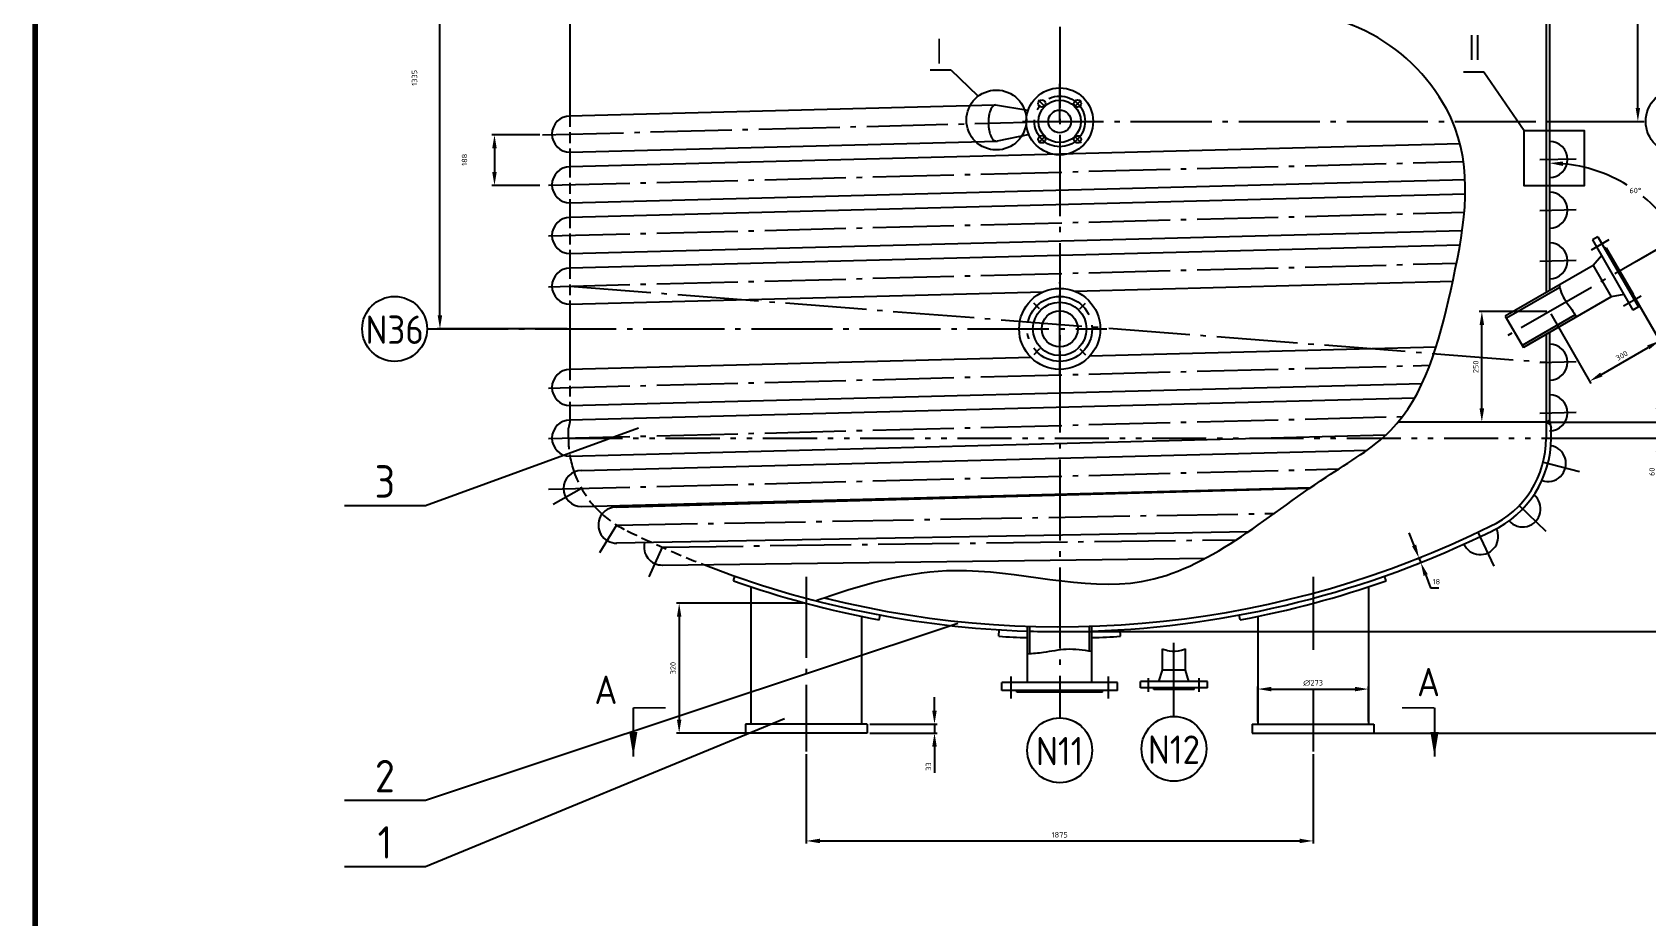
# Model space of a CAD drawing. Header units: millimetres. Extents: x 494 to 1457, y -714 to -33.
# Drawn here: x 494.2 to 793.1, y -373.7 to -210 of the extents above; entities that cross this region are included whole.
import ezdxf
from ezdxf.enums import TextEntityAlignment as Align

# ---------------------------------------------------------------- set-up
doc = ezdxf.new("R2010")
doc.units = ezdxf.units.MM
for name, pattern in [('CENTER', [20, 15, -2, 1, -2]), ('DIVIDE', [18, 10, -2, 1, -2, 1, -2]), ('HIDDEN', [0.375, 0.25, -0.125])]:
    doc.linetypes.add(name, pattern=pattern)
doc.layers.get('0').update_dxf_attribs({"color": 4, "linetype": 'CONTINUOUS'})
doc.layers.get('Defpoints').update_dxf_attribs({"linetype": 'CONTINUOUS'})
for name, color, linetype in [('1', 7, 'CONTINUOUS'), ('2', 5, 'CONTINUOUS'), ('3', 1, 'CENTER'), ('4', 6, 'DIVIDE'), ('5', 3, 'HIDDEN'), ('pbz', 7, 'CONTINUOUS'), ('pm_bz', 7, 'CONTINUOUS')]:
    doc.layers.add(name, color=color, linetype=linetype)
doc.styles.add('ACISOTS', font='isocp.shx', dxfattribs={"height": 1, "bigfont": 'gbcbig.shx'})
doc.styles.add('HZ5', font='txt.shx', dxfattribs={"width": 0.75})
doc.dimstyles.new('20', dxfattribs={"dimtxt": 3.5, "dimasz": 2.5, "dimexe": 0.5, "dimexo": 0.5, "dimtad": 1, "dimdec": 0, "dimlfac": 20, "dimzin": 0, "dimdsep": 46, "dimtxsty": 'HZ5', "dimcen": 0, "dimadec": 0, "dimazin": 0, "dimtfac": 0.857143, "dimtdec": 0, "dimtmove": 0, "dimatfit": 0, "dimfxl": 0, "dimtvp": 1.5, "dimtolj": 1, "dimtzin": 0, "dimarcsym": 0})
doc.dimstyles.new('副本10', dxfattribs={"dimtxt": 3.5, "dimasz": 2.5, "dimexe": 0.5, "dimexo": 0.5, "dimtad": 1, "dimtih": 1, "dimtoh": 1, "dimdec": 0, "dimlfac": 10, "dimzin": 0, "dimdsep": 46, "dimtxsty": 'HZ5', "dimcen": 0, "dimadec": 0, "dimazin": 0, "dimtfac": 0.857143, "dimtdec": 0, "dimtmove": 0, "dimatfit": 0, "dimfxl": 0, "dimtvp": 1.5, "dimtolj": 1, "dimtzin": 0, "dimarcsym": 0})
doc.dimstyles.new('副本20', dxfattribs={"dimtxt": 3.5, "dimasz": 2.5, "dimexe": 0.5, "dimexo": 0.5, "dimtad": 1, "dimtih": 1, "dimtoh": 1, "dimdec": 0, "dimlfac": 20, "dimzin": 0, "dimdsep": 46, "dimtxsty": 'HZ5', "dimcen": 0, "dimadec": 0, "dimazin": 0, "dimtfac": 0.857143, "dimtdec": 0, "dimtmove": 0, "dimatfit": 0, "dimfxl": 0, "dimtvp": 1.5, "dimtolj": 1, "dimtzin": 0, "dimarcsym": 0})

# ---------------------------------------------------------------- blocks, each defined once
blk = doc.blocks.new('*D157')
at = {"layer": '1', "color": 0, "lineweight": -2, "transparency": 16777216}
for p, q in [((636.9, -315.58), (613.38, -315.58)), ((613.88, -318.08), (613.88, -337.07)), ((636.9, -339.57), (613.38, -339.57))]:
    blk.add_line(p, q, dxfattribs=at)
at = {"layer": '1', "color": 0, "transparency": 16777216}
for points in [[(613.46, -318.08), (614.29, -318.08), (613.88, -315.58)], [(613.46, -337.07), (614.29, -337.07), (613.88, -339.57)]]:
    blk.add_solid(points, dxfattribs=at)
at = {"layer": 'Defpoints', "color": 0, "transparency": 16777216}
for p in [(637.4, -315.58), (613.88, -339.57), (637.4, -339.57)]:
    blk.add_point(p, dxfattribs=at)
at = {"layer": '1', "color": 0, "transparency": 16777216, "insert": (612.75, -327.57), "char_height": 1, "attachment_point": 5, "rotation": 90, "style": 'ACISOTS'}
blk.add_mtext('\\A1;320', dxfattribs=at)
blk = doc.blocks.new('*D162')
at = {"layer": '1', "color": 0, "lineweight": -2, "transparency": 16777216}
for p, q in [((774.77, -165.05), (812.77, -165.05)), ((812.27, -167.55), (812.27, -279.55)), ((775.37, -282.05), (812.77, -282.05))]:
    blk.add_line(p, q, dxfattribs=at)
at = {"layer": '1', "color": 0, "transparency": 16777216}
for points in [[(811.85, -167.55), (812.68, -167.55), (812.27, -165.05)], [(811.85, -279.55), (812.68, -279.55), (812.27, -282.05)]]:
    blk.add_solid(points, dxfattribs=at)
at = {"layer": 'Defpoints', "color": 0, "transparency": 16777216}
for p in [(774.27, -165.05), (774.87, -282.05), (812.27, -282.05)]:
    blk.add_point(p, dxfattribs=at)
at = {"layer": '1', "color": 0, "transparency": 16777216, "insert": (811.14, -223.55), "char_height": 1, "attachment_point": 5, "rotation": 90, "style": 'ACISOTS'}
blk.add_mtext('\\A1;2340', dxfattribs=at)
blk = doc.blocks.new('*D163')
at = {"layer": '1', "color": 0, "lineweight": -2, "transparency": 16777216}
for p, q in [((778.25, -282.05), (812.77, -282.05)), ((812.27, -318.32), (812.27, -284.55)), ((684.77, -320.82), (812.77, -320.82))]:
    blk.add_line(p, q, dxfattribs=at)
at = {"layer": '1', "color": 0, "transparency": 16777216}
for points in [[(811.85, -284.55), (812.68, -284.55), (812.27, -282.05)], [(811.85, -318.32), (812.68, -318.32), (812.27, -320.82)]]:
    blk.add_solid(points, dxfattribs=at)
at = {"layer": 'Defpoints', "color": 0, "transparency": 16777216}
for p in [(777.75, -282.05), (812.27, -282.05), (684.27, -320.82)]:
    blk.add_point(p, dxfattribs=at)
at = {"layer": '1', "color": 0, "transparency": 16777216, "insert": (811.09, -301.44), "char_height": 1, "attachment_point": 5, "rotation": 90, "style": 'ACISOTS'}
blk.add_mtext('\\A1;(776)', dxfattribs=at)
blk = doc.blocks.new('*D164')
at = {"layer": '1', "color": 0, "lineweight": -2, "transparency": 16777216}
for p, q in [((749.84, -304.88), (748.93, -302.55)), ((750, -307.49), (751.21, -307.02)), ((750.74, -307.21), (751.07, -308.04)), ((750.33, -308.33), (751.54, -307.86)), ((751.98, -310.37), (752.88, -312.7)), ((752.88, -312.7), (754.41, -312.7))]:
    blk.add_line(p, q, dxfattribs=at)
at = {"layer": '1', "color": 0, "transparency": 16777216}
for points in [[(750.23, -304.72), (749.45, -305.03), (750.74, -307.21)], [(752.37, -310.22), (751.59, -310.52), (751.07, -308.04)]]:
    blk.add_solid(points, dxfattribs=at)
at = {"layer": 'Defpoints', "color": 0, "transparency": 16777216}
for p in [(749.54, -307.67), (749.87, -308.51), (751.07, -308.04)]:
    blk.add_point(p, dxfattribs=at)
at = {"layer": '1', "color": 0, "transparency": 16777216, "insert": (753.96, -311.58), "char_height": 1, "attachment_point": 5, "style": 'ACISOTS'}
blk.add_mtext('\\A1;18', dxfattribs=at)
blk = doc.blocks.new('*D165')
at = {"layer": '1', "color": 0, "lineweight": -2, "transparency": 16777216}
for p, q in [((774.37, -261.63), (761.87, -261.63)), ((762.37, -279.55), (762.37, -264.13)), ((774.37, -282.05), (761.87, -282.05))]:
    blk.add_line(p, q, dxfattribs=at)
at = {"layer": '1', "color": 0, "transparency": 16777216}
for points in [[(761.95, -264.13), (762.79, -264.13), (762.37, -261.63)], [(761.95, -279.55), (762.79, -279.55), (762.37, -282.05)]]:
    blk.add_solid(points, dxfattribs=at)
at = {"layer": 'Defpoints', "color": 0, "transparency": 16777216}
for p in [(762.37, -261.63), (774.87, -261.63), (774.87, -282.05)]:
    blk.add_point(p, dxfattribs=at)
at = {"layer": '1', "color": 0, "transparency": 16777216, "insert": (761.24, -271.84), "char_height": 1, "attachment_point": 5, "rotation": 90, "style": 'ACISOTS'}
blk.add_mtext('\\A1;250', dxfattribs=at)
blk = doc.blocks.new('*D166')
at = {"layer": '1', "color": 0, "lineweight": -2, "transparency": 16777216}
for p, q in [((788.11, -254.56), (795.55, -267.44)), ((775.12, -262.06), (782.56, -274.94)), ((784.48, -273.26), (793.14, -268.26))]:
    blk.add_line(p, q, dxfattribs=at)
at = {"layer": '1', "color": 0, "transparency": 16777216}
for points in [[(792.93, -267.9), (793.35, -268.62), (795.3, -267.01)], [(784.27, -272.9), (784.69, -273.62), (782.31, -274.51)]]:
    blk.add_solid(points, dxfattribs=at)
at = {"layer": 'Defpoints', "color": 0, "transparency": 16777216}
for p in [(787.86, -254.13), (774.87, -261.63), (795.3, -267.01)]:
    blk.add_point(p, dxfattribs=at)
at = {"layer": '1', "color": 0, "transparency": 16777216, "insert": (788.25, -269.79), "char_height": 1, "attachment_point": 5, "rotation": 30, "style": 'ACISOTS'}
blk.add_mtext('\\A1;300', dxfattribs=at)
blk = doc.blocks.new('*D167')
at = {"layer": '1', "color": 0, "lineweight": -2, "transparency": 16777216}
for p, q in [((775.37, -165.05), (791.73, -165.05)), ((791.23, -223.95), (791.23, -167.55)), ((775.37, -226.45), (791.73, -226.45))]:
    blk.add_line(p, q, dxfattribs=at)
at = {"layer": '1', "color": 0, "transparency": 16777216}
for points in [[(790.82, -167.55), (791.65, -167.55), (791.23, -165.05)], [(790.82, -223.95), (791.65, -223.95), (791.23, -226.45)]]:
    blk.add_solid(points, dxfattribs=at)
at = {"layer": 'Defpoints', "color": 0, "transparency": 16777216}
for p in [(774.87, -165.05), (791.23, -165.05), (774.87, -226.45)]:
    blk.add_point(p, dxfattribs=at)
at = {"layer": '1', "color": 0, "transparency": 16777216, "insert": (790.11, -195.75), "char_height": 1, "attachment_point": 5, "rotation": 90, "style": 'ACISOTS'}
blk.add_mtext('\\A1;820', dxfattribs=at)
blk = doc.blocks.new('*D168')
at = {"layer": '1', "color": 0, "lineweight": -2, "transparency": 16777216}
for p, q in [((637.4, -343.51), (637.4, -360.03)), ((731.15, -343.51), (731.15, -360.03)), ((639.9, -359.53), (728.65, -359.53))]:
    blk.add_line(p, q, dxfattribs=at)
at = {"layer": '1', "color": 0, "transparency": 16777216}
for points in [[(639.9, -359.11), (639.9, -359.94), (637.4, -359.53)], [(728.65, -359.11), (728.65, -359.94), (731.15, -359.53)]]:
    blk.add_solid(points, dxfattribs=at)
at = {"layer": 'Defpoints', "color": 0, "transparency": 16777216}
for p in [(637.4, -343.01), (731.15, -343.01), (731.15, -359.53)]:
    blk.add_point(p, dxfattribs=at)
at = {"layer": '1', "color": 0, "transparency": 16777216, "insert": (684.27, -358.4), "char_height": 1, "attachment_point": 5, "style": 'ACISOTS'}
blk.add_mtext('\\A1;1875', dxfattribs=at)
blk = doc.blocks.new('*D170')
at = {"layer": '1', "color": 0, "lineweight": -2, "transparency": 16777216}
for p, q in [((684.77, -114.72), (839.51, -114.72)), ((839.01, -117.22), (839.01, -337.07)), ((742.9, -339.57), (839.51, -339.57))]:
    blk.add_line(p, q, dxfattribs=at)
at = {"layer": '1', "color": 0, "transparency": 16777216}
for points in [[(838.6, -117.22), (839.43, -117.22), (839.01, -114.72)], [(838.6, -337.07), (839.43, -337.07), (839.01, -339.57)]]:
    blk.add_solid(points, dxfattribs=at)
at = {"layer": 'Defpoints', "color": 0, "transparency": 16777216}
for p in [(684.27, -114.72), (742.4, -339.57), (839.01, -339.57)]:
    blk.add_point(p, dxfattribs=at)
at = {"layer": '1', "color": 0, "transparency": 16777216, "insert": (837.89, -227.15), "char_height": 1, "attachment_point": 5, "rotation": 90, "style": 'ACISOTS'}
blk.add_mtext('\\A1;~3000', dxfattribs=at)
blk = doc.blocks.new('*U67')
at = {"layer": '1', "color": 7}
for p, q in [((587.77, 709.81), (587.77, 703.81)), ((686.58, 709.81), (686.58, 703.81))]:
    blk.add_line(p, q, dxfattribs=at)
at = {"layer": '1', "color": 1, "const_width": 0.2}
for points in [[(587.77, 709.81), (591.77, 709.81)], [(686.58, 709.81), (682.58, 709.81)]]:
    blk.add_lwpolyline(points, dxfattribs=at)
at = {"layer": '1', "color": 7}
for points in [[(587.77, 703.81, 0, 1, 0), (587.77, 706.81, 1, 1, 0)], [(686.58, 703.81, 0, 1, 0), (686.58, 706.81, 1, 1, 0)]]:
    blk.add_lwpolyline(points, format="xyseb", dxfattribs=at)
blk = doc.blocks.new('xhbzcir')
at = {"color": 0, "const_width": 0.5}
blk.add_lwpolyline([(-0.25, 0, 1), (0.25, 0, 1)], format="xyb", close=True, dxfattribs=at)
blk = doc.blocks.new('*D171')
at = {"layer": '1', "color": 0, "lineweight": -2, "transparency": 16777216}
for p, q in [((794.95, -279.55), (794.95, -277.05)), ((774.87, -282.05), (796.45, -282.05)), ((794.95, -282.05), (794.95, -285.05)), ((775.17, -285.05), (796.45, -285.05)), ((794.95, -287.55), (794.95, -292.46))]:
    blk.add_line(p, q, dxfattribs=at)
at = {"layer": '1', "color": 0, "transparency": 16777216}
for points in [[(794.54, -279.55), (795.37, -279.55), (794.95, -282.05)], [(794.54, -287.55), (795.37, -287.55), (794.95, -285.05)]]:
    blk.add_solid(points, dxfattribs=at)
at = {"layer": 'Defpoints', "color": 0, "transparency": 16777216}
for p in [(774.87, -282.05), (775.17, -285.05), (794.95, -285.05)]:
    blk.add_point(p, dxfattribs=at)
at = {"layer": '1', "color": 0, "transparency": 16777216, "insert": (793.83, -291.25), "char_height": 1, "attachment_point": 5, "rotation": 90, "style": 'ACISOTS'}
blk.add_mtext('\\A1;60', dxfattribs=at)
blk = doc.blocks.new('*D173')
at = {"layer": '1', "color": 0, "lineweight": -2, "transparency": 16777216}
for p, q in [((661.11, -335.42), (661.11, -332.92)), ((649.15, -337.92), (661.61, -337.92)), ((649.15, -339.57), (661.61, -339.57)), ((661.11, -337.92), (661.11, -339.57)), ((661.11, -342.07), (661.11, -346.96))]:
    blk.add_line(p, q, dxfattribs=at)
at = {"layer": '1', "color": 0, "transparency": 16777216}
for points in [[(660.69, -335.42), (661.53, -335.42), (661.11, -337.92)], [(660.69, -342.07), (661.53, -342.07), (661.11, -339.57)]]:
    blk.add_solid(points, dxfattribs=at)
at = {"layer": 'Defpoints', "color": 0, "transparency": 16777216}
for p in [(648.65, -337.92), (648.65, -339.57), (661.11, -339.57)]:
    blk.add_point(p, dxfattribs=at)
at = {"layer": '1', "color": 0, "transparency": 16777216, "insert": (659.99, -345.77), "char_height": 1, "attachment_point": 5, "rotation": 90, "style": 'ACISOTS'}
blk.add_mtext('\\A1;33', dxfattribs=at)
blk = doc.blocks.new('*D174')
at = {"layer": '1', "color": 0, "lineweight": -2, "transparency": 16777216}
for p, q in [((720.91, -337.42), (720.91, -330.94)), ((723.41, -331.44), (738.89, -331.44)), ((741.39, -337.42), (741.39, -330.94))]:
    blk.add_line(p, q, dxfattribs=at)
at = {"layer": '1', "color": 0, "transparency": 16777216}
for points in [[(723.41, -331.03), (723.41, -331.86), (720.91, -331.44)], [(738.89, -331.03), (738.89, -331.86), (741.39, -331.44)]]:
    blk.add_solid(points, dxfattribs=at)
at = {"layer": 'Defpoints', "color": 0, "transparency": 16777216}
for p in [(741.39, -331.44), (720.91, -337.92), (741.39, -337.92)]:
    blk.add_point(p, dxfattribs=at)
at = {"layer": '1', "color": 0, "transparency": 16777216, "insert": (731.15, -330.32), "char_height": 1, "attachment_point": 5, "style": 'ACISOTS'}
blk.add_mtext('\\A1;\\A1;∅273', dxfattribs=at)
blk = doc.blocks.new('*D175')
at = {"layer": '1', "color": 0, "lineweight": -2, "transparency": 16777216}
for p, q in [((588.1, -228.93), (579.21, -228.93)), ((579.71, -231.43), (579.71, -235.8)), ((588.1, -238.3), (579.21, -238.3))]:
    blk.add_line(p, q, dxfattribs=at)
at = {"layer": '1', "color": 0, "transparency": 16777216}
for points in [[(579.29, -231.43), (580.12, -231.43), (579.71, -228.93)], [(579.29, -235.8), (580.12, -235.8), (579.71, -238.3)]]:
    blk.add_solid(points, dxfattribs=at)
at = {"layer": 'Defpoints', "color": 0, "transparency": 16777216}
for p in [(588.6, -228.93), (579.71, -238.3), (588.6, -238.3)]:
    blk.add_point(p, dxfattribs=at)
at = {"layer": '1', "color": 0, "transparency": 16777216, "insert": (574.16, -233.56), "char_height": 1, "attachment_point": 5, "rotation": 90, "style": 'ACISOTS'}
blk.add_mtext('\\A1;188', dxfattribs=at)
blk = doc.blocks.new('*D176')
at = {"layer": '1', "color": 0, "lineweight": -2, "transparency": 16777216}
blk.add_line((790.99, -252.32), (799.09, -247.65), dxfattribs=at)
for start, end in [(58.3934, 84.7812), (35.2188, 50.7531)]:
    blk.add_arc((774.87, -261.63), 27.46, start, end, dxfattribs=at)
at = {"layer": '1', "color": 0, "transparency": 16777216}
for points in [[(777.35, -234.7), (777.39, -233.87), (774.87, -234.17)], [(797.66, -245.57), (796.95, -246.02), (798.65, -247.9)]]:
    blk.add_solid(points, dxfattribs=at)
at = {"layer": 'Defpoints', "color": 0, "transparency": 16777216}
for p in [(774.87, -165.05), (784.27, -235.83), (790.56, -252.57), (774.87, -257.77), (767.17, -266.07)]:
    blk.add_point(p, dxfattribs=at)
at = {"layer": '1', "color": 0, "transparency": 16777216, "insert": (790.77, -239.24), "char_height": 1, "attachment_point": 5, "style": 'ACISOTS'}
blk.add_mtext('\\A1;60°', dxfattribs=at)
blk = doc.blocks.new('*D180')
at = {"layer": '1', "color": 0, "lineweight": -2, "transparency": 16777216}
for p, q in [((685.52, -125.97), (824.3, -125.97)), ((823.8, -318.32), (823.8, -128.47)), ((684.77, -320.82), (824.3, -320.82))]:
    blk.add_line(p, q, dxfattribs=at)
at = {"layer": '1', "color": 0, "transparency": 16777216}
for points in [[(823.39, -128.47), (824.22, -128.47), (823.8, -125.97)], [(823.39, -318.32), (824.22, -318.32), (823.8, -320.82)]]:
    blk.add_solid(points, dxfattribs=at)
at = {"layer": 'Defpoints', "color": 0, "transparency": 16777216}
for p in [(685.02, -125.97), (823.8, -125.97), (684.27, -320.82)]:
    blk.add_point(p, dxfattribs=at)
at = {"layer": '1', "color": 0, "transparency": 16777216, "insert": (822.68, -223.4), "char_height": 1, "attachment_point": 5, "rotation": 90, "style": 'ACISOTS'}
blk.add_mtext('\\A1;2600', dxfattribs=at)
blk = doc.blocks.new('*D181')
at = {"layer": '1', "color": 0, "lineweight": -2, "transparency": 16777216}
for p, q in [((593.17, -165.05), (569.12, -165.05)), ((569.62, -262.33), (569.62, -167.55)), ((593.17, -264.83), (569.12, -264.83))]:
    blk.add_line(p, q, dxfattribs=at)
at = {"layer": '1', "color": 0, "transparency": 16777216}
for points in [[(569.2, -167.55), (570.03, -167.55), (569.62, -165.05)], [(569.2, -262.33), (570.03, -262.33), (569.62, -264.83)]]:
    blk.add_solid(points, dxfattribs=at)
at = {"layer": 'Defpoints', "color": 0, "transparency": 16777216}
for p in [(569.62, -165.05), (593.67, -165.05), (593.67, -264.83)]:
    blk.add_point(p, dxfattribs=at)
at = {"layer": '1', "color": 0, "transparency": 16777216, "insert": (564.91, -218.4), "char_height": 1, "attachment_point": 5, "rotation": 90, "style": 'ACISOTS'}
blk.add_mtext('\\A1;1335', dxfattribs=at)
blk = doc.blocks.new('*D184')
at = {"color": 0, "lineweight": -2, "transparency": 16777216}
for p, q in [((741.89, -320.82), (812.77, -320.82)), ((812.27, -323.32), (812.27, -337.07)), ((731.65, -339.57), (812.77, -339.57))]:
    blk.add_line(p, q, dxfattribs=at)
at = {"color": 0, "transparency": 16777216}
for points in [[(811.85, -323.32), (812.68, -323.32), (812.27, -320.82)], [(811.85, -337.07), (812.68, -337.07), (812.27, -339.57)]]:
    blk.add_solid(points, dxfattribs=at)
at = {"layer": 'Defpoints', "color": 0, "transparency": 16777216}
for p in [(741.39, -320.82), (731.15, -339.57), (812.27, -339.57)]:
    blk.add_point(p, dxfattribs=at)
at = {"color": 0, "transparency": 16777216, "insert": (811.14, -330.2), "char_height": 1, "attachment_point": 5, "rotation": 90, "style": 'ACISOTS'}
blk.add_mtext('\\A1;375', dxfattribs=at)

msp = doc.modelspace()

# ---------------------------------------------------------------- linework, layer by layer
at = {"color": 1, "lineweight": 0, "const_width": 1.058}
msp.add_lwpolyline([(494.737, -713.57), (1456.472, -713.57), (1456.472, -33.873), (494.737, -33.873), (494.737, -713.57)], close=True, dxfattribs=at)
at = {"layer": '1'}
for p, q in [((660.315, -216.94), (664.126, -216.94)), ((664.126, -216.94), (669.092, -221.673)), ((758.951, -217.283), (762.762, -217.283)), ((762.762, -217.283), (770.172, -228.12)), ((595.818, -294.342), (590.564, -297.309))]:
    msp.add_line(p, q, dxfattribs=at)
msp.add_lwpolyline([(770.172, -228.12), (781.312, -228.12), (781.312, -238.345), (770.172, -238.345)], close=True, dxfattribs=at)
msp.add_circle((672.558, -226.201), 5.544, dxfattribs=at)
at = {"layer": '1', "ltscale": 10}
for centre in [(798.692, -226.454), (561.238, -264.831), (684.275, -342.774), (705.412, -342.493)]:
    msp.add_circle(centre, 6, dxfattribs=at)
at = {"layer": '1'}
for points, knots in [([(639.13, -315.099), (639.646, -314.92), (647.941, -312.035), (667.87, -306.414), (702.342, -318.039), (726.212, -296.012), (750.519, -282.235), (757.13, -257.07), (762.228, -229.794), (739.736, -203.179), (695.332, -207.194), (646.461, -205.629), (610.381, -205.768), (593.675, -205.866)], [0, 0, 0, 0, 21.8340189, 351.4263735, 812.9778682, 1336.0509016, 1532.3860711, 1908.0812402, 2308.3124068, 2584.8851335, 3160.4589254, 3933.8394562, 4598.4324933, 4598.4324933, 4598.4324933, 4598.4324933]), ([(776.671, -256.735), (776.815, -257.353), (777.265, -259), (778.745, -260.757), (779.569, -262.145), (779.836, -262.615)], [7.6863051, 7.6863051, 7.6863051, 7.6863051, 32.8070324, 75.7526682, 97.3848225, 97.3848225, 97.3848225, 97.3848225]), ([(690.237, -324.514), (688.653, -324.253), (685.649, -323.817), (681.699, -324.704), (679.296, -324.899), (678.312, -324.963)], [7.2911818, 7.2911818, 7.2911818, 7.2911818, 70.8234351, 127.8608599, 167.2922606, 167.2922606, 167.2922606, 167.2922606])]:
    msp.add_open_spline(points, degree=3, knots=knots, dxfattribs=at)
msp.add_spline([(703.274, -324.017), (704.497, -324.362), (706.794, -324.23), (707.549, -324.017)], degree=3, dxfattribs=at)
at = {"layer": '2'}
for p, q in [((774.275, -162.048), (774.275, -258.118)), ((593.675, -165.048), (593.675, -225.464)), ((774.875, -165.048), (774.875, -257.772)), ((672.3, -223.43), (593.502, -225.469)), ((672.422, -223.415), (678.375, -224.395)), ((593.675, -232.132), (672.742, -230.086)), ((678.669, -228.877), (672.699, -230.095)), ((758.329, -230.58), (593.675, -234.839)), ((593.675, -232.132), (593.675, -234.839)), ((593.675, -241.507), (759.271, -237.223)), ((759.3, -239.93), (593.675, -244.214)), ((593.675, -241.507), (593.675, -244.214)), ((593.675, -250.882), (758.739, -246.612)), ((783.855, -247.781), (782.816, -248.381)), ((783.855, -247.781), (791.355, -260.771)), ((758.317, -249.33), (593.675, -253.589)), ((593.675, -250.882), (593.675, -253.589)), ((782.816, -248.381), (790.316, -261.371)), ((785.39, -249.839), (785.13, -249.989)), ((785.39, -249.839), (790.34, -258.413)), ((782.949, -253.111), (766.711, -262.486)), ((784.503, -251.304), (782.949, -253.111)), ((782.949, -253.111), (786.286, -258.891)), ((686.996, -257.842), (756.98, -256.032)), ((593.675, -260.257), (681.195, -257.993)), ((776.783, -257.19), (766.936, -262.875)), ((786.286, -258.891), (770.048, -268.266)), ((788.628, -258.448), (786.286, -258.891)), ((790.34, -258.413), (790.08, -258.563)), ((593.675, -260.257), (593.675, -272.339)), ((766.711, -262.486), (770.048, -268.266)), ((779.611, -262.225), (769.823, -267.877)), ((791.355, -260.771), (790.316, -261.371)), ((774.275, -265.826), (774.275, -285.048)), ((774.875, -265.48), (774.875, -282.048)), ((753.889, -268.194), (689.847, -269.851)), ((678.969, -270.133), (593.675, -272.339)), ((593.675, -279.007), (751.324, -274.928)), ((749.927, -277.647), (593.675, -281.689)), ((593.675, -279.007), (593.675, -282.048)), ((746.903, -282.048), (774.875, -282.048)), ((774.425, -281.973), (774.275, -281.886)), ((774.425, -282.123), (774.275, -282.209)), ((774.425, -281.973), (774.875, -281.713)), ((774.425, -282.123), (774.981, -282.444)), ((774.875, -282.048), (775.175, -283.167)), ((775.175, -285.048), (775.175, -283.167)), ((593.675, -288.356), (744.613, -284.452)), ((595.818, -291.008), (741.137, -287.249)), ((595.818, -297.676), (730.671, -294.187)), ((602.255, -297.781), (730.567, -294.259)), ((719.118, -302.368), (602.255, -304.448)), ((610.708, -308.509), (711.258, -307.223)), ((623.9, -311.405), (624.198, -310.556)), ((744.65, -311.405), (744.351, -310.556)), ((627.162, -312.519), (627.162, -337.923)), ((741.387, -312.519), (741.387, -337.923)), ((647.637, -317.993), (647.637, -337.923)), ((650.9, -318.633), (651.065, -317.748)), ((717.65, -318.633), (717.484, -317.748)), ((720.912, -317.993), (720.912, -337.923)), ((673.025, -321.675), (673.099, -320.477)), ((678.312, -330.24), (678.312, -319.824)), ((678.762, -324.932), (678.762, -319.838)), ((689.787, -324.441), (689.787, -319.838)), ((690.237, -330.24), (690.237, -319.824)), ((695.525, -321.675), (695.45, -320.477)), ((703.274, -327.917), (703.274, -324.017)), ((707.549, -327.917), (707.549, -324.017)), ((702.637, -330.017), (703.274, -327.917)), ((707.549, -327.917), (703.274, -327.917)), ((708.187, -330.017), (707.549, -327.917)), ((694.962, -330.24), (673.587, -330.24)), ((673.587, -331.703), (673.587, -330.24)), ((694.962, -331.703), (673.587, -331.703)), ((676.362, -332.04), (676.362, -331.703)), ((692.187, -332.04), (692.187, -331.703)), ((694.962, -331.703), (694.962, -330.24)), ((711.599, -330.017), (699.224, -330.017)), ((699.224, -331.217), (699.224, -330.017)), ((711.599, -331.217), (699.224, -331.217)), ((701.699, -331.517), (701.699, -331.217)), ((709.124, -331.517), (701.699, -331.517)), ((709.124, -331.517), (709.124, -331.217)), ((711.599, -331.217), (711.599, -330.017)), ((692.187, -332.04), (676.362, -332.04)), ((648.65, -337.923), (626.15, -337.923)), ((626.15, -337.923), (626.15, -339.573)), ((648.65, -339.573), (626.15, -339.573)), ((648.65, -337.923), (648.65, -339.573)), ((719.9, -337.923), (742.4, -337.923)), ((719.9, -337.923), (719.9, -339.573)), ((719.9, -339.573), (742.4, -339.573)), ((742.4, -337.923), (742.4, -339.573))]:
    msp.add_line(p, q, dxfattribs=at)
msp.add_lwpolyline([(672.422, -223.415, 0.1115779), (672.15, -223.483, 0.0843956), (671.892, -223.677, 0.0577866), (671.655, -223.989, 0.040776), (671.449, -224.407, 0.0308821), (671.283, -224.915, 0.0252159), (671.162, -225.494, 0.0221079), (671.091, -226.121, 0.0207247), (671.074, -226.772, 0.0207247), (671.109, -227.423, 0.0221079), (671.197, -228.048, 0.0252159), (671.334, -228.623, 0.0308821), (671.514, -229.127, 0.040776), (671.731, -229.539, 0.0577866), (671.977, -229.844, 0.0843956), (672.241, -230.03, 0.1115779), (672.514, -230.091, 0.1115779)], format="xyb", dxfattribs=at)
for radius in [7.5, 4.95, 3.337]:
    msp.add_circle((684.275, -264.831), radius, dxfattribs=at)
for centre, radius, start, end in [((593.675, -228.798), 3.334, 90, 270), ((774.875, -233.485), 3.334, 270, 90), ((593.675, -238.173), 3.334, 90, 270), ((774.875, -242.86), 3.334, 270, 90), ((593.675, -247.548), 3.334, 90, 270), ((774.875, -252.235), 3.334, 270, 90), ((593.675, -256.923), 3.334, 90, 270), ((774.875, -270.985), 3.334, 270, 90), ((593.675, -275.673), 3.334, 90, 270), ((774.875, -280.36), 3.334, 270, 90), ((593.675, -285.023), 3.334, 90, 270), ((756.275, -285.048), 18, 295.12887, 0), ((756.275, -285.048), 18.9, 295.12887, 0), ((774.589, -289.717), 3.334, 250.63604, 80.75553), ((612.275, -285.048), 18.9, 190.08165, 199.33692), ((595.818, -294.342), 3.334, 90, 270), ((769.915, -298.13), 3.334, 221.13596, 51.25545), ((612.275, -285.048), 18.9, 221.67822, 227.9411), ((602.255, -301.114), 3.334, 90, 272.03934), ((684.275, -139.923), 180, 255.98335, 296.2613), ((762.073, -303.239), 3.334, 204.94374, 26.01262), ((610.708, -305.175), 3.334, 165.76246, 271.46573), ((684.275, -139.923), 180.9, 271.88882, 296.2613), ((684.275, -139.923), 180.9, 248.65166, 268.11118), ((684.275, -139.923), 181.8, 250.60397, 259.4216), ((684.275, -139.923), 181.8, 280.5784, 289.39603), ((684.275, -139.923), 182.1, 266.45805, 268.11118), ((684.275, -139.923), 182.1, 271.88882, 273.54195)]:
    msp.add_arc(centre, radius, start, end, dxfattribs=at)
for centre, major_axis, start_param, end_param in [((684.275, -226.455), (4.375, 4.375), 5.497787143782134, 11.78097245096172), ((680.961, -223.14), (-0.477, 0.477), 5.49778714378213, 11.78097245096172), ((684.275, -226.455), (-2.779, 2.779), 3.9269908, 10.2101761), ((687.589, -223.14), (0.477, 0.477), 5.49778714378213, 11.78097245096172), ((684.275, -226.455), (-1.485, 1.485), 3.9269908, 10.2101761), ((680.96, -229.768), (-0.477, -0.477), 5.49778714378213, 11.78097245096172), ((687.588, -229.769), (0.477, -0.477), 5.49778714378213, 11.78097245096172)]:
    msp.add_ellipse(centre, major_axis=major_axis, ratio=1, start_param=start_param, end_param=end_param, dxfattribs=at)
at = {"layer": '3'}
for p, q in [((684.275, -188.963), (684.275, -336.774)), ((684.275, -226.454), (684.275, -219.517)), ((681.618, -223.797), (680.334, -222.513)), ((686.932, -223.798), (688.216, -222.514)), ((588.603, -228.929), (678.089, -226.614)), ((677.387, -226.454), (792.692, -226.454)), ((681.617, -229.111), (680.333, -230.395)), ((686.931, -229.111), (688.215, -230.396)), ((589.724, -238.275), (758.973, -233.897)), ((773.09, -233.532), (779.791, -233.358)), ((589.724, -247.65), (759.118, -243.268)), ((773.09, -242.907), (779.791, -242.733)), ((799.946, -247.151), (767.175, -266.071)), ((785.839, -248.367), (782.592, -250.242)), ((589.724, -257.025), (757.69, -252.68)), ((773.09, -252.282), (779.791, -252.108)), ((593.675, -256.923), (774.275, -271.001)), ((684.275, -273.456), (684.275, -256.206)), ((791.839, -258.76), (788.592, -260.635)), ((680.563, -261.119), (679.502, -260.059)), ((687.986, -261.119), (689.047, -260.059)), ((567.238, -264.831), (692.982, -264.831)), ((680.563, -268.543), (679.502, -269.603)), ((687.986, -268.543), (689.047, -269.603)), ((589.724, -275.775), (752.734, -271.558)), ((773.09, -271.032), (779.791, -270.858)), ((773.09, -280.407), (779.791, -280.233)), ((589.724, -285.125), (747.707, -281.038)), ((773.504, -289.441), (780.419, -291.204)), ((589.724, -294.5), (735.907, -290.718)), ((774.269, -302.307), (769.265, -297.507)), ((602.302, -301.103), (599.118, -306.228)), ((602.255, -301.114), (723.984, -298.948)), ((610.708, -305.175), (716.949, -303.816)), ((764.668, -308.687), (761.686, -302.426)), ((610.735, -305.201), (608.282, -310.714)), ((637.4, -310.676), (637.4, -343.006)), ((731.15, -310.676), (731.15, -324.205)), ((705.412, -336.493), (705.412, -322.892)), ((675.275, -333.165), (675.275, -329.115)), ((693.275, -333.165), (693.275, -329.115)), ((700.724, -331.972), (700.724, -329.445)), ((710.099, -331.972), (710.099, -329.445)), ((731.15, -331.555), (731.15, -343.006))]:
    msp.add_line(p, q, dxfattribs=at)
msp.add_circle((684.275, -264.831), 6, dxfattribs=at)
msp.add_ellipse((684.275, -226.455), major_axis=(-3.315, 3.315), ratio=1, start_param=3.9269908, end_param=10.2101761, dxfattribs=at)
at = {"layer": '4'}
msp.add_line((593.375, -285.048), (775.175, -285.048), dxfattribs=at)
msp.add_arc((684.275, -139.923), 180.9, 268.25378, 271.74622, dxfattribs=at)
at = {"layer": '5', "ltscale": 8}
for p, q in [((593.675, -225.464), (593.675, -232.132)), ((593.675, -234.839), (593.675, -241.507)), ((593.675, -244.214), (593.675, -250.882)), ((593.675, -253.589), (593.675, -260.257)), ((593.675, -272.339), (593.675, -279.007)), ((593.675, -282.048), (593.375, -283.167)), ((593.375, -285.048), (593.375, -283.167))]:
    msp.add_line(p, q, dxfattribs=at)
for centre, radius, start, end in [((612.275, -285.048), 18.9, 180, 190.08165), ((612.275, -285.048), 18.9, 199.33692, 221.67822), ((612.275, -285.048), 18.9, 227.9411, 244.87113), ((684.275, -139.923), 180.9, 243.7387, 248.65166)]:
    msp.add_arc(centre, radius, start, end, dxfattribs=at)
at = {"layer": 'pbz'}
for p, q in [((606.332, -283.199), (566.936, -297.548)), ((566.936, -297.548), (551.936, -297.548)), ((665.441, -319.341), (566.936, -352.042)), ((633.381, -336.941), (566.936, -364.303)), ((566.936, -352.042), (551.936, -352.042)), ((566.936, -364.303), (551.936, -364.303))]:
    msp.add_line(p, q, dxfattribs=at)

# ---------------------------------------------------------------- block references
at = {"layer": '1', "xscale": 1.5, "yscale": 1.5, "zscale": 1.5}
msp.add_blockref('*U67', (-276.265, -1399.61), dxfattribs=at)
at = {"layer": 'pbz', "xscale": 0.015, "yscale": 0.015, "zscale": 0.015}
for p in [(606.332, -283.199), (665.441, -319.341), (633.381, -336.941)]:
    msp.add_blockref('xhbzcir', p, dxfattribs=at)

# ---------------------------------------------------------------- texts
at = {"layer": '1', "style": 'ACISOTS'}
for s, p in [('Ⅰ', (660.085, -216.274)), ('Ⅱ', (759.16, -215.581)), ('A', (750.386, -332.769))]:
    msp.add_text(s, height=5.25, dxfattribs=at).set_placement(p)
at = {"layer": '1', "ltscale": 500, "style": 'ACISOTS'}
for s, p in [('N36', (561.238, -267.606)), ('N11', (684.275, -345.549)), ('N12', (705.412, -345.269))]:
    msp.add_text(s, height=5.25, dxfattribs=at).set_placement(p, align=Align.CENTER)
at = {"layer": '1', "style": 'ACISOTS'}
msp.add_text('A', height=5.25, dxfattribs=at).set_placement((602.446, -334.194), align=Align.RIGHT)
at = {"layer": 'pm_bz', "color": 0, "style": 'ACISOTS'}
for s, p in [('3', (559.436, -296.048)), ('2', (559.436, -350.542)), ('1', (559.436, -362.803))]:
    msp.add_text(s, height=6, dxfattribs=at).set_placement(p, align=Align.CENTER)

# ---------------------------------------------------------------- dimensions: what is measured, and where the dimension line sits
dim = msp.add_linear_dim(base=(812.267, -339.573), p1=(741.387, -320.823), p2=(731.15, -339.573), angle=90, dimstyle='20', override={"dimtxsty": 'ACISOTS'})
dim.commit()
dim.dimension.update_dxf_attribs({"geometry": '*D184', "text_midpoint": (811.142, -330.198)})
at = {"layer": '1'}
for base, p1, p2, text, picture, middle in [((839.015, -339.573), (684.275, -114.723), (742.4, -339.573), '~3000', '*D170', (837.89, -227.148)), ((823.804, -125.973), (684.275, -320.823), (685.025, -125.973), '2600', '*D180', (822.679, -223.398)), ((791.233, -165.048), (774.875, -226.454), (774.875, -165.048), '820', '*D167', (790.108, -195.751)), ((762.369, -261.626), (774.875, -282.048), (774.875, -261.626), '250', '*D165', (761.244, -271.837)), ((812.266802434, -282.047856801), (684.274535856, -320.822856801), (777.749641561, -282.047856801), '(<>)', '*D163', (811.091802434, -301.435356801)), ((613.877, -339.573), (637.4, -315.576), (637.4, -339.573), '320', '*D157', (612.752, -327.574))]:
    dim = msp.add_linear_dim(base=base, p1=p1, p2=p2, angle=90, text=text, dimstyle='20', override={"dimtxsty": 'ACISOTS'}, dxfattribs=at)
    dim.commit()
    dim.dimension.update_dxf_attribs({"geometry": picture, "text_midpoint": middle})
dim = msp.add_linear_dim(base=(569.615, -165.048), p1=(593.675, -264.831), p2=(593.675, -165.048), angle=90, text='1335', dimstyle='20', override={"dimtxsty": 'ACISOTS', "dimtmove": 2, "dimatfit": 3}, dxfattribs=at)
dim.commit()
dim.dimension.update_dxf_attribs({"geometry": '*D181', "text_midpoint": (564.912, -218.405), "dimtype": 160})
dim = msp.add_angular_dim_2l(base=(784.265, -235.825), line1=((774.875, -165.048), (774.875, -257.772)), line2=((790.555, -252.573), (767.175, -266.071)), dimstyle='副本10', override={"dimtxsty": 'ACISOTS'}, dxfattribs=at)
dim.commit()
dim.dimension.update_dxf_attribs({"geometry": '*D176', "text_midpoint": (790.769, -239.238), "dimtype": 162})
for base, p1, p2, override, picture, middle in [((812.267, -282.048), (774.275, -165.048), (774.875, -282.048), {"dimtxsty": 'ACISOTS'}, '*D162', (811.142, -223.548)), ((794.953, -285.048), (774.875, -282.048), (775.175, -285.048), {"dimtxt": 4, "dimexe": 1.5, "dimexo": 0, "dimtxsty": 'ACISOTS'}, '*D171', (793.828, -291.253)), ((661.111, -339.573), (648.65, -337.923), (648.65, -339.573), {"dimtxsty": 'ACISOTS'}, '*D173', (659.986, -345.769))]:
    dim = msp.add_linear_dim(base=base, p1=p1, p2=p2, angle=90, dimstyle='20', override=override, dxfattribs=at)
    dim.commit()
    dim.dimension.update_dxf_attribs({"geometry": picture, "text_midpoint": middle})
dim = msp.add_linear_dim(base=(579.706793695, -238.304047325), p1=(588.603234982, -228.929047325), p2=(588.603234982, -238.304047325), angle=90, dimstyle='20', override={"dimtxsty": 'ACISOTS', "dimtmove": 2, "dimatfit": 3}, dxfattribs=at)
dim.commit()
dim.dimension.update_dxf_attribs({"geometry": '*D175', "text_midpoint": (574.157513438, -233.559406023), "dimtype": 160})
for p1, p2, distance, dimstyle, picture, middle in [((774.875, -261.626), (787.865, -254.126), -14.879, '20', '*D166', (788.247, -269.787)), ((749.539, -307.674), (749.865, -308.513), 1.294, '副本20', '*D164', (753.959, -311.579))]:
    dim = msp.add_aligned_dim(p1=p1, p2=p2, distance=distance, dimstyle=dimstyle, override={"dimtxsty": 'ACISOTS'}, dxfattribs=at)
    dim.commit()
    dim.dimension.update_dxf_attribs({"geometry": picture, "text_midpoint": middle})
dim = msp.add_linear_dim(base=(741.387, -331.442), p1=(720.912, -337.923), p2=(741.387, -337.923), text='\\A1;∅273', dimstyle='20', override={"dimtxsty": 'ACISOTS'}, dxfattribs=at)
dim.commit()
dim.dimension.update_dxf_attribs({"geometry": '*D174', "text_midpoint": (731.15, -330.317)})
dim = msp.add_linear_dim(base=(731.15, -359.527), p1=(637.4, -343.006), p2=(731.15, -343.006), dimstyle='20', override={"dimtxsty": 'ACISOTS'}, dxfattribs=at)
dim.commit()
dim.dimension.update_dxf_attribs({"geometry": '*D168', "text_midpoint": (684.275, -358.402)})

doc.saveas('drawing.dxf')
